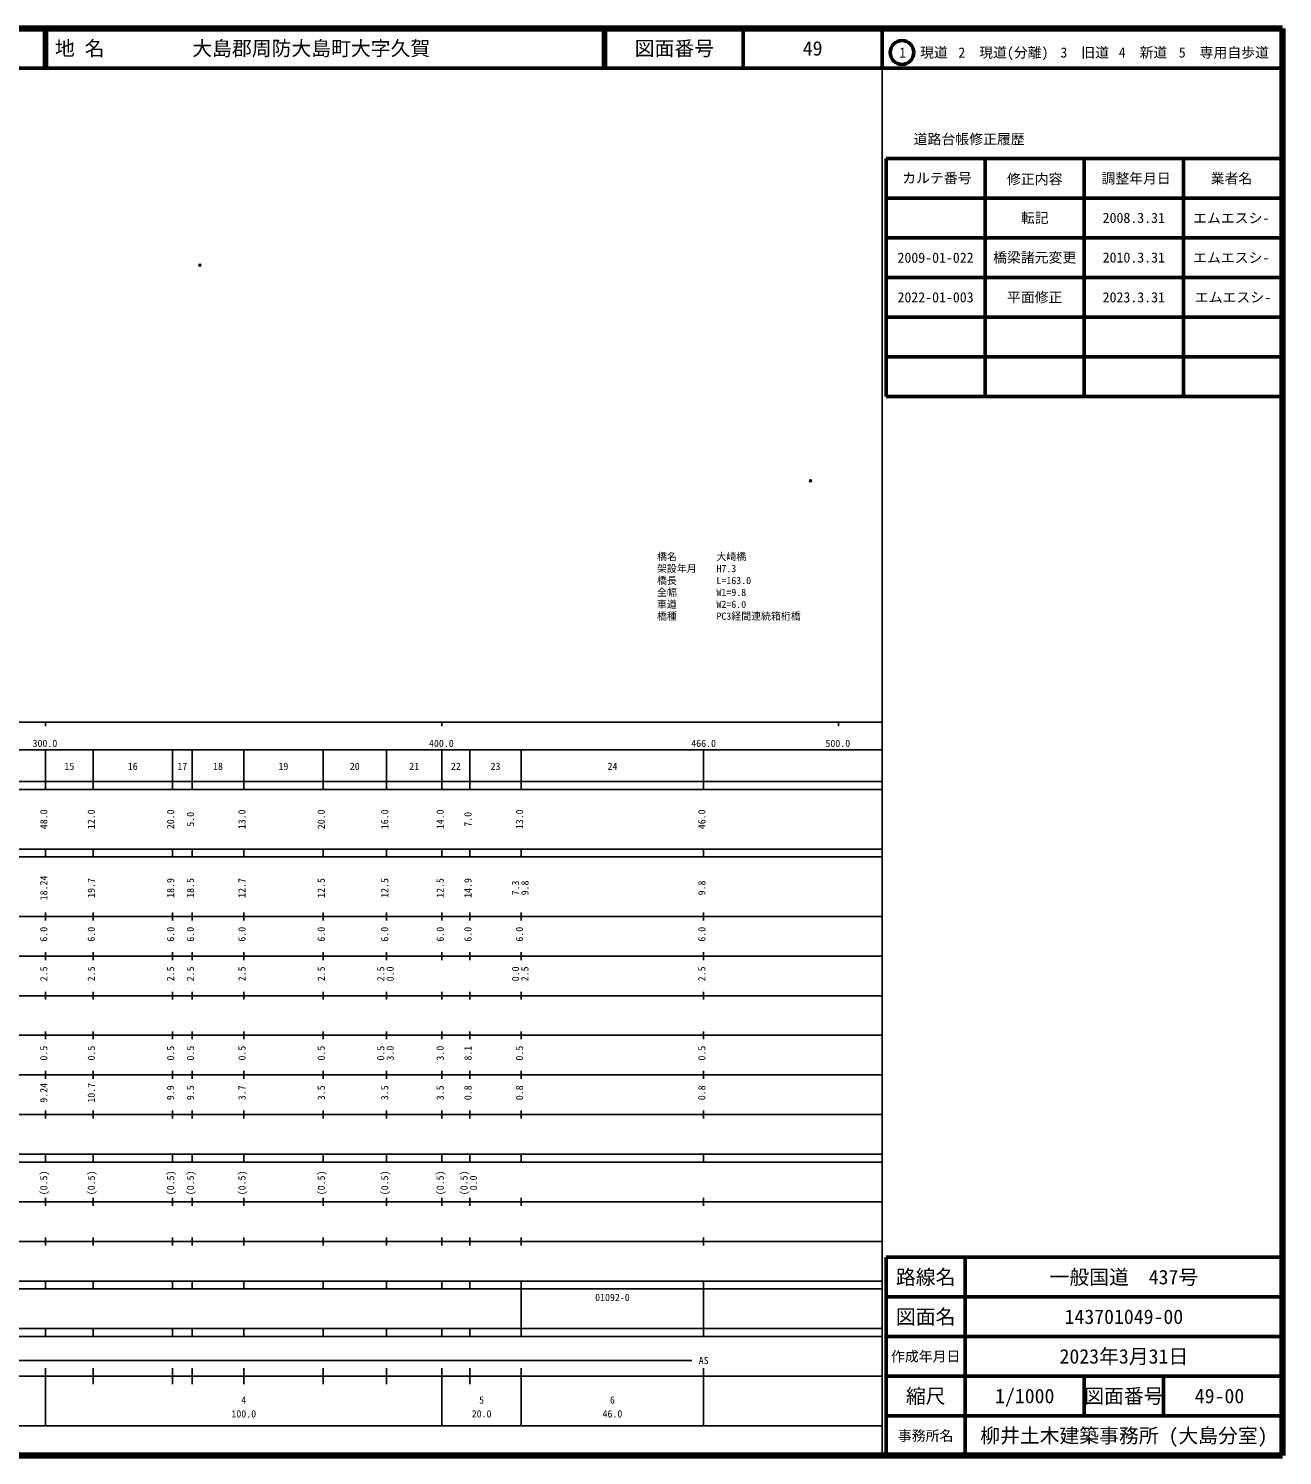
# Model space of a CAD drawing. Units: millimetres on the paper. Extents: x 40 to 680, y 20 to 380.
# Drawn here: x 363.7 to 680, y 20 to 380 of the extents above; entities that cross this region are included whole.
import ezdxf
from ezdxf.enums import TextEntityAlignment as Align

# ---------------------------------------------------------------- set-up
doc = ezdxf.new("R2010")
doc.units = ezdxf.units.MM
doc.header["$PDMODE"] = 32
doc.header["$PDSIZE"] = 0.5
doc.layers.add('M-OTRS', color=6, linetype='Continuous')
doc.layers.add('M-TTL-TXT', color=7, linetype='Continuous')
for name, color, linetype, lineweight in [('M-STR-HTXT', 7, 'Continuous', 13), ('M-TTL', 2, 'Continuous', 140), ('M-TTL-BAND', 7, 'Continuous', 25), ('M-TTL-FRAM', 2, 'Continuous', 50), ('M-TTL-LINE', 7, 'Continuous', 50)]:
    doc.layers.add(name, color=color, linetype=linetype, lineweight=lineweight)
doc.styles.add('ＭＳ ゴシック', font='')
doc.styles.get('ＭＳ ゴシック').set_extended_font_data('MS Gothic')

msp = doc.modelspace()

# ---------------------------------------------------------------- linework, layer by layer
at = {"layer": 'M-OTRS'}
for p in [(406.929, 320.27), (560.957, 265.913)]:
    msp.add_point(p, dxfattribs=at)
at = {"layer": 'M-TTL'}
for p, q in [((680, 380), (40, 380)), ((680, 20), (680, 380)), ((40, 20), (680, 20))]:
    msp.add_line(p, q, dxfattribs=at)
at = {"layer": 'M-TTL-BAND'}
for p, q in [((579, 20), (579, 370)), ((40, 205), (579, 205)), ((368, 205), (368, 204)), ((468, 205), (468, 204)), ((568, 205), (568, 204)), ((68, 198), (579, 198)), ((368, 188), (368, 198)), ((380, 188), (380, 198)), ((400, 188), (400, 198)), ((405, 188), (405, 198)), ((418, 188), (418, 198)), ((438, 188), (438, 198)), ((454, 188), (454, 198)), ((468, 188), (468, 198)), ((475, 188), (475, 198)), ((488, 188), (488, 198)), ((534, 188), (534, 198)), ((40, 190), (579, 190)), ((40, 188), (579, 188)), ((40, 173), (579, 173)), ((368, 171), (368, 173)), ((380, 171), (380, 173)), ((400, 171), (400, 173)), ((405, 171), (405, 173)), ((418, 171), (418, 173)), ((438, 171), (438, 173)), ((454, 171), (454, 173)), ((468, 171), (468, 173)), ((475, 171), (475, 173)), ((488, 171), (488, 173)), ((534, 171), (534, 173)), ((40, 171), (579, 171)), ((40, 156), (579, 156)), ((368, 155), (368, 157)), ((380, 155), (380, 157)), ((400, 155), (400, 157)), ((405, 155), (405, 157)), ((418, 155), (418, 157)), ((438, 155), (438, 157)), ((454, 155), (454, 157)), ((468, 155), (468, 157)), ((475, 155), (475, 157)), ((488, 155), (488, 157)), ((534, 155), (534, 157)), ((46, 146), (579, 146)), ((368, 145), (368, 147)), ((380, 145), (380, 147)), ((400, 145), (400, 147)), ((405, 145), (405, 147)), ((418, 145), (418, 147)), ((438, 145), (438, 147)), ((454, 145), (454, 147)), ((468, 145), (468, 147)), ((475, 145), (475, 147)), ((488, 145), (488, 147)), ((534, 145), (534, 147)), ((368, 135), (368, 137)), ((380, 135), (380, 137)), ((400, 135), (400, 137)), ((405, 135), (405, 137)), ((418, 135), (418, 137)), ((438, 135), (438, 137)), ((454, 135), (454, 137)), ((468, 135), (468, 137)), ((475, 135), (475, 137)), ((488, 135), (488, 137)), ((534, 135), (534, 137)), ((52, 136), (579, 136)), ((46, 126), (579, 126)), ((368, 125), (368, 127)), ((380, 125), (380, 127)), ((400, 125), (400, 127)), ((405, 125), (405, 127)), ((418, 125), (418, 127)), ((438, 125), (438, 127)), ((454, 125), (454, 127)), ((468, 125), (468, 127)), ((475, 125), (475, 127)), ((488, 125), (488, 127)), ((534, 125), (534, 127)), ((52, 116), (579, 116)), ((368, 115), (368, 117)), ((380, 115), (380, 117)), ((400, 115), (400, 117)), ((405, 115), (405, 117)), ((418, 115), (418, 117)), ((438, 115), (438, 117)), ((454, 115), (454, 117)), ((468, 115), (468, 117)), ((475, 115), (475, 117)), ((488, 115), (488, 117)), ((534, 115), (534, 117)), ((46, 106), (579, 106)), ((368, 105), (368, 107)), ((380, 105), (380, 107)), ((400, 105), (400, 107)), ((405, 105), (405, 107)), ((418, 105), (418, 107)), ((438, 105), (438, 107)), ((454, 105), (454, 107)), ((468, 105), (468, 107)), ((475, 105), (475, 107)), ((488, 105), (488, 107)), ((534, 105), (534, 107)), ((40, 96), (579, 96)), ((40, 94), (579, 94)), ((368, 94), (368, 96)), ((380, 94), (380, 96)), ((400, 94), (400, 96)), ((405, 94), (405, 96)), ((418, 94), (418, 96)), ((438, 94), (438, 96)), ((454, 94), (454, 96)), ((468, 94), (468, 96)), ((475, 94), (475, 96)), ((488, 94), (488, 96)), ((534, 94), (534, 96)), ((49, 84), (579, 84)), ((368, 83), (368, 85)), ((380, 83), (380, 85)), ((400, 83), (400, 85)), ((405, 83), (405, 85)), ((418, 83), (418, 85)), ((438, 83), (438, 85)), ((454, 83), (454, 85)), ((468, 83), (468, 85)), ((475, 83), (475, 85)), ((488, 83), (488, 85)), ((534, 83), (534, 85)), ((40, 74), (579, 74)), ((368, 73), (368, 75)), ((380, 73), (380, 75)), ((400, 73), (400, 75)), ((405, 73), (405, 75)), ((418, 73), (418, 75)), ((438, 73), (438, 75)), ((454, 73), (454, 75)), ((468, 73), (468, 75)), ((475, 73), (475, 75)), ((488, 73), (488, 75)), ((534, 73), (534, 75)), ((40, 64), (579, 64)), ((40, 62), (579, 62)), ((368, 62), (368, 64)), ((380, 62), (380, 64)), ((400, 62), (400, 64)), ((405, 62), (405, 64)), ((418, 62), (418, 64)), ((438, 62), (438, 64)), ((454, 62), (454, 64)), ((468, 62), (468, 64)), ((475, 62), (475, 64)), ((488, 62), (488, 64)), ((488, 52), (488, 62)), ((534, 62), (534, 64)), ((534, 52), (534, 62)), ((40, 52), (579, 52)), ((368, 50), (368, 52)), ((380, 50), (380, 52)), ((400, 50), (400, 52)), ((405, 50), (405, 52)), ((418, 50), (418, 52)), ((438, 50), (438, 52)), ((454, 50), (454, 52)), ((468, 50), (468, 52)), ((475, 50), (475, 52)), ((488, 50), (488, 52)), ((534, 50), (534, 52)), ((40, 50), (579, 50)), ((71, 44), (531, 44)), ((40, 40), (579, 40)), ((368, 27.5), (368, 42)), ((380, 38), (380, 42)), ((400, 38), (400, 42)), ((405, 38), (405, 42)), ((418, 38), (418, 42)), ((438, 38), (438, 42)), ((454, 38), (454, 42)), ((468, 27.5), (468, 42)), ((475, 38), (475, 42)), ((488, 27.5), (488, 42)), ((534, 27.5), (534, 42)), ((68, 27.5), (579, 27.5))]:
    msp.add_line(p, q, dxfattribs=at)
at = {"layer": 'M-TTL-FRAM'}
for p, q in [((580, 347.197), (580, 287.197)), ((580, 347.197), (680, 347.197)), ((580, 287.197), (680, 287.197)), ((680, 70), (580, 70)), ((580, 70), (580, 20))]:
    msp.add_line(p, q, dxfattribs=at)
at = {"layer": 'M-TTL-LINE'}
for p, q in [((367.75, 380), (367.75, 370)), ((368.25, 380), (368.25, 370)), ((508.747, 380), (508.747, 370)), ((509.247, 380), (509.247, 370)), ((543.997, 380), (543.997, 370)), ((579, 380), (579, 370)), ((40, 370), (680, 370)), ((605, 347.197), (605, 287.197)), ((630, 347.197), (630, 287.197)), ((655, 347.197), (655, 287.197)), ((580, 337.197), (680, 337.197)), ((580, 327.197), (680, 327.197)), ((580, 317.197), (680, 317.197)), ((580, 307.197), (680, 307.197)), ((580, 297.197), (680, 297.197)), ((600, 70), (600, 20)), ((680, 60), (580, 60)), ((680, 50), (580, 50)), ((680, 40), (580, 40)), ((630, 40), (630, 30)), ((650, 40), (650, 30)), ((680, 30), (580, 30))]:
    msp.add_line(p, q, dxfattribs=at)
msp.add_circle((584.031, 373.958), 3, dxfattribs=at)

# ---------------------------------------------------------------- texts
at = {"layer": 'M-STR-HTXT', "style": 'ＭＳ ゴシック'}
for s, p in [('橋名\u3000\u3000\u3000\u3000大崎橋', (522.235, 247.669)), ('架設年月\u3000\u3000H7.3', (522.235, 244.669)), ('橋長\u3000\u3000\u3000\u3000L=163.0', (522.235, 241.669)), ('全幅\u3000\u3000\u3000\u3000W1=9.8', (522.235, 238.669)), ('車道\u3000\u3000\u3000\u3000W2=6.0', (522.235, 235.669)), ('橋種\u3000\u3000\u3000\u3000PC3経間連続箱桁橋', (522.235, 232.669))]:
    msp.add_text(s, height=1.833, dxfattribs=at).set_placement(p, align=Align.TOP_LEFT)
at = {"layer": 'M-TTL-BAND', "style": 'ＭＳ ゴシック'}
for s, p in [('300.0', (367.844, 198.195)), ('400.0', (467.844, 198.195)), ('466.0', (534, 198.195)), ('500.0', (567.844, 198.195)), ('15', (374, 192.405)), ('16', (390, 192.405)), ('17', (402.5, 192.405)), ('18', (411.5, 192.405)), ('19', (428, 192.405)), ('20', (446, 192.405)), ('21', (461, 192.405)), ('22', (471.5, 192.405)), ('23', (481.5, 192.405)), ('24', (511, 192.405)), ('AS', (534, 42.5)), ('4', (418, 32.523)), ('5', (478, 32.523)), ('6', (511, 32.523)), ('100.0', (418, 29.033)), ('20.0', (478, 29.033)), ('46.0', (511, 29.033))]:
    msp.add_text(s, height=1.833, dxfattribs=at).set_placement(p, align=Align.BOTTOM_CENTER)
for s, p in [('48.0', (369, 180.5)), ('12.0', (381, 180.5)), ('20.0', (401, 180.5)), ('5.0', (406, 180.5)), ('13.0', (419, 180.5)), ('20.0', (439, 180.5)), ('16.0', (455, 180.5)), ('14.0', (469, 180.5)), ('7.0', (476, 180.5)), ('13.0', (489, 180.5)), ('46.0', (535, 180.5)), ('18.24', (369, 163.174)), ('19.7', (381, 163.174)), ('18.9', (401, 163.174)), ('18.5', (406, 163.174)), ('12.7', (419, 163.174)), ('12.5', (439, 163.174)), ('12.5', (455, 163.174)), ('12.5', (469, 163.174)), ('14.9', (476, 163.174)), ('7.3', (488, 163.174)), ('9.8', (490.37, 163.174)), ('9.8', (535, 163.174)), ('6.0', (369, 151.5)), ('6.0', (381, 151.5)), ('6.0', (401, 151.5)), ('6.0', (406, 151.5)), ('6.0', (419, 151.5)), ('6.0', (439, 151.5)), ('6.0', (455, 151.5)), ('6.0', (469, 151.5)), ('6.0', (476, 151.5)), ('6.0', (489, 151.5)), ('6.0', (535, 151.5)), ('2.5', (369, 141.5)), ('2.5', (381, 141.5)), ('2.5', (401, 141.5)), ('2.5', (406, 141.5)), ('2.5', (419, 141.5)), ('2.5', (439, 141.5)), ('2.5', (454, 141.5)), ('0.0', (456.37, 141.5)), ('0.0', (488, 141.5)), ('2.5', (490.37, 141.5)), ('2.5', (535, 141.5)), ('0.5', (369, 121.5)), ('0.5', (381, 121.5)), ('0.5', (401, 121.5)), ('0.5', (406, 121.5)), ('0.5', (419, 121.5)), ('0.5', (439, 121.5)), ('0.5', (454, 121.5)), ('3.0', (456.37, 121.5)), ('3.0', (469, 121.5)), ('8.1', (476, 121.5)), ('0.5', (489, 121.5)), ('0.5', (535, 121.5)), ('9.24', (369, 111.5)), ('10.7', (381, 111.5)), ('9.9', (401, 111.5)), ('9.5', (406, 111.5)), ('3.7', (419, 111.5)), ('3.5', (439, 111.5)), ('3.5', (455, 111.5)), ('3.5', (469, 111.5)), ('0.8', (476, 111.5)), ('0.8', (489, 111.5)), ('0.8', (535, 111.5)), ('(0.5)', (369, 88.764)), ('(0.5)', (381, 88.764)), ('(0.5)', (401, 88.764)), ('(0.5)', (406, 88.764)), ('(0.5)', (419, 88.764)), ('(0.5)', (439, 88.764)), ('(0.5)', (455, 88.764)), ('(0.5)', (469, 88.764)), ('(0.5)', (475, 88.764)), ('0.0', (477.37, 88.764))]:
    msp.add_text(s, height=1.833, rotation=90, dxfattribs=at).set_placement(p, align=Align.BOTTOM_CENTER)
msp.add_text('01092-0', height=1.833, dxfattribs=at).set_placement((506.625, 58.405), align=Align.BOTTOM_LEFT)
at = {"layer": 'M-TTL-TXT', "style": 'ＭＳ ゴシック'}
for s, p in [('地 名', (370.38, 375)), ('大島郡周防大島町大字久賀', (405.024, 375))]:
    msp.add_text(s, height=3.666, dxfattribs=at).set_placement(p, align=Align.MIDDLE_LEFT)
for s, height, p in [('図面番号', 3.666, (526.622, 375)), ('49', 3.666, (561.497, 375)), ('1\u3000現道', 2.566, (589.448, 373.958)), ('2\u3000現道(分離)', 2.566, (609.619, 373.958)), ('3\u3000旧道', 2.566, (630.121, 373.958)), ('4\u3000新道', 2.566, (644.824, 373.958)), ('5\u3000専用自歩道', 2.566, (665.228, 373.958)), ('道路台帳修正履歴', 2.566, (600.968, 352.113)), ('カルテ番号', 2.566, (592.839, 342.277)), ('修正内容', 2.566, (617.509, 342.023)), ('調整年月日', 2.566, (643.089, 342.197)), ('業者名', 2.566, (667.134, 342.197)), ('転記', 2.566, (617.5, 332.245)), ('2008.3.31', 2.566, (642.5, 332.245)), ('エムエスシ-', 2.566, (667.077, 332.189)), ('2009-01-022', 2.566, (592.5, 322.189)), ('橋梁諸元変更', 2.566, (617.5, 322.245)), ('2010.3.31', 2.566, (642.5, 322.245)), ('エムエスシ-', 2.566, (667.077, 322.189)), ('2022-01-003', 2.566, (592.5, 312.197)), ('平面修正', 2.566, (617.5, 312.197)), ('2023.3.31', 2.566, (642.5, 312.197)), ('エムエスシ-', 2.566, (667.5, 312.197)), ('路線名', 3.666, (590, 65)), ('一般国道\u3000437号', 3.666, (640, 65)), ('図面名', 3.666, (590, 55)), ('143701049-00', 3.666, (640, 55)), ('2023年3月31日', 3.666, (640, 45)), ('作成年月日', 2.566, (590, 45)), ('縮尺', 3.666, (590, 35)), ('1/1000', 3.666, (615, 35)), ('図面番号', 3.666, (640, 35)), ('49-00', 3.666, (664.125, 35)), ('事務所名', 2.566, (590, 25)), ('柳井土木建築事務所 (大島分室)', 3.666, (640, 25))]:
    msp.add_text(s, height=height, dxfattribs=at).set_placement(p, align=Align.MIDDLE_CENTER)

doc.saveas('drawing.dxf')
